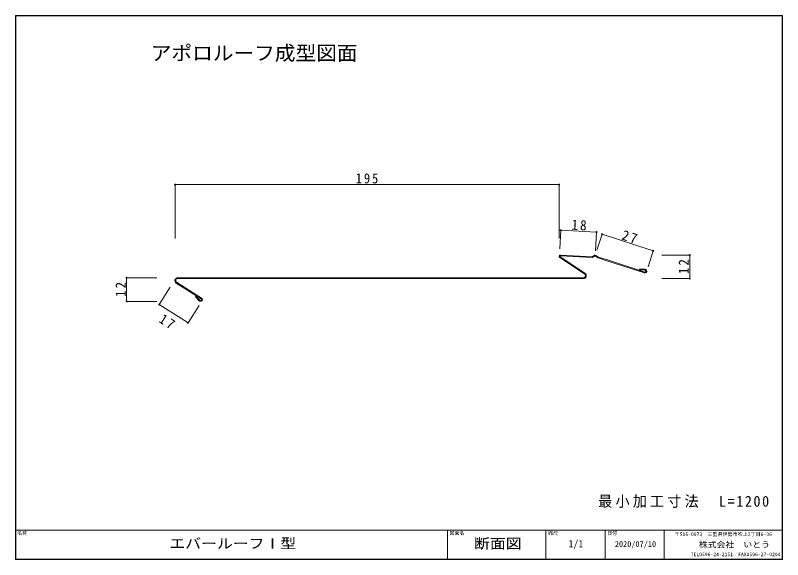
# Model space of a CAD drawing. Units: millimetres, scale not verified, with parts at other scales. Extents: x -2722 to 195, y -140 to 1370.
import ezdxf
from ezdxf.enums import TextEntityAlignment as Align

# ---------------------------------------------------------------- set-up
doc = ezdxf.new("R2010")
doc.units = ezdxf.units.MM
doc.header["$PDMODE"] = 32
doc.header["$PDSIZE"] = 0.5
doc.layers.add('0-0', color=7, linetype='Continuous', lineweight=18)
doc.layers.add('8-0', color=7, linetype='Continuous', lineweight=18)
doc.styles.add('ＭＳ ゴシック', font='')
doc.styles.get('ＭＳ ゴシック').set_extended_font_data('MS Gothic')

msp = doc.modelspace()

# ---------------------------------------------------------------- linework, layer by layer
at = {"layer": '0-0'}
for p, q in [((-113.108, 50.381), (81.892, 50.381)), ((-113.108, 50.381), (-113.108, 23.038)), ((81.892, 50.381), (81.892, 23.038)), ((82.702, 27.215), (82.193, 17.698)), ((82.702, 27.215), (100.902, 26.242)), ((100.902, 26.242), (100.393, 16.725)), ((103.711, 25.17), (101.102, 17.08)), ((103.711, 25.17), (129.723, 16.781)), ((129.723, 16.781), (127.114, 8.691)), ((82.19, 13.41), (94.81, 5.044)), ((82.426, 13.733), (95.031, 5.378)), ((82.596, 14.246), (98.692, 13.385)), ((82.599, 14.646), (98.714, 13.785)), ((100.016, 14.488), (98.714, 13.785)), ((100.151, 14.119), (98.981, 13.487)), ((100.362, 14.106), (101.412, 13.357)), ((100.544, 14.455), (101.71, 13.624)), ((101.688, 13.225), (105.696, 11.932)), ((101.811, 13.606), (105.755, 12.334)), ((105.696, 11.932), (125.287, 5.614)), ((105.882, 12.293), (125.395, 5.999)), ((148.216, 14.646), (134.095, 14.646)), ((148.216, 2.692), (148.216, 14.646)), ((125.511, 6.987), (122.738, 7.127)), ((-137.675, -8.897), (-137.675, 3.092)), ((-137.675, 3.092), (-122.365, 3.092)), ((-112.512, 0.435), (-99.826, -7.594)), ((-112.327, 0.792), (-99.602, -7.262)), ((94.222, 2.692), (-111.776, 2.692)), ((94.222, 3.092), (-111.742, 3.092)), ((148.216, 2.692), (134.095, 2.692)), ((-121.101, -10.523), (-115.514, -1.694)), ((-102.677, -6.553), (-102.383, -6.282)), ((-100.796, -8.594), (-102.677, -6.553)), ((-100.502, -8.323), (-102.383, -6.282)), ((-137.675, -8.897), (-122.365, -8.897)), ((-106.504, -19.762), (-121.101, -10.523)), ((-106.504, -19.762), (-100.916, -10.934))]:
    msp.add_line(p, q, dxfattribs=at)
msp.add_lwpolyline([(125.531, 7.387), (122.758, 7.527), (122.738, 7.127)], dxfattribs=at)
for centre, radius, start, end in [((82.563, 13.972), 0.675, 86.93876, 236.46165), ((82.581, 13.966), 0.28, 86.93876, 236.46165), ((98.714, 13.785), 0.4, 266.93876, 311.93876), ((100.254, 14.048), 0.5, 54.51306, 118.3793), ((100.246, 13.943), 0.2, 54.51305, 118.3793), ((101.71, 13.624), 0.4, 221.93876, 266.93876), ((94.222, 4.157), 1.465, 270, 56.46165), ((94.222, 4.157), 1.065, 270, 56.46165), ((125.503, 6.487), 0.9, 248.11576, 88.20185), ((125.503, 6.487), 0.5, 246.74523, 88.57292), ((-111.742, 1.652), 1.44, 90, 237.66887), ((-111.742, 1.652), 1.041, 90, 237.66887), ((-100.122, -7.997), 0.9, 221.58278, 61.66887), ((-100.122, -7.997), 0.5, 221.21171, 61.66887)]:
    msp.add_arc(centre, radius, start, end, dxfattribs=at)
for p in [(-113.108, 50.381), (81.892, 50.381), (82.702, 27.215), (100.902, 26.242), (103.711, 25.17), (129.723, 16.781), (148.216, 14.646), (-137.675, 3.092), (148.216, 2.692), (-137.675, -8.897), (-121.101, -10.523), (-106.504, -19.762)]:
    msp.add_point(p, dxfattribs=at)
at = {"layer": '8-0'}
for p, q in [((-194.183, 136.201), (-194.183, -139.874)), ((195.406, 136.201), (-194.183, 136.201)), ((195.306, 136.101), (-194.083, 136.101)), ((-193.983, 136.001), (-193.983, -139.674)), ((195.306, -139.774), (195.306, 136.101)), ((195.406, -139.874), (195.406, 136.201)), ((-193.983, -124.874), (195.206, -124.874)), ((25.206, -139.674), (25.206, -124.874)), ((75.206, -139.674), (75.206, -124.874)), ((105.206, -139.674), (105.206, -124.874)), ((135.206, -139.674), (135.206, -124.874)), ((-194.183, -139.874), (195.406, -139.874)), ((-193.983, -139.674), (195.206, -139.674))]:
    msp.add_line(p, q, dxfattribs=at)
for points in [[(-194.083, 136.101), (-194.083, -139.774), (195.306, -139.774)], [(195.206, -139.674), (195.206, 136.001), (-193.983, 136.001)]]:
    msp.add_lwpolyline(points, dxfattribs=at)

# ---------------------------------------------------------------- texts
at = {"layer": '0-0', "style": 'ＭＳ ゴシック', "width": 1.05}
msp.add_text('アポロルーフ成型図面', height=7.331, dxfattribs=at).set_placement((-125.433, 111.201), align=Align.BOTTOM_LEFT)
at = {"layer": '0-0', "attachment_point": 7, "style": 'ＭＳ ゴシック'}
for s, insert, char_height in [('\\T1.32;\\W0.9;195', (-21.358, 50.881), 5.132), ('\\T1.23;\\W0.95;最小加工寸法\u3000L=1200', (101.769, -113.624), 5.499)]:
    msp.add_mtext(s, dxfattribs=dict(at, insert=insert, char_height=char_height))
at = {"layer": '0-0', "char_height": 5.132, "attachment_point": 7, "style": 'ＭＳ ゴシック'}
for s, insert, rotation in [('\\T1.31;\\W0.95;18', (88.084, 27.428), 356.939), ('\\T1.31;\\W0.95;27', (113.301, 22.602), 342.124), ('\\T1.31;\\W0.95;12', (147.716, 4.919), 90), ('\\T1.31;\\W0.95;12', (-138.175, -6.653), 90), ('\\T1.31;\\W0.95;17', (-121.717, -19.172), 327.669)]:
    msp.add_mtext(s, dxfattribs=dict(at, insert=insert, rotation=rotation))
at = {"layer": '8-0', "style": 'ＭＳ ゴシック'}
for s, height, p in [('名称', 1.833, (-193.183, -127.874)), ('図面名', 1.833, (26.206, -127.874)), ('縮尺', 1.833, (76.206, -127.874)), ('日付', 1.833, (106.206, -127.874)), ('〒516-0073\u3000三重県伊勢市吹上2丁目6-36', 1.833, (140.543, -128.421)), ('1/1', 3.666, (86.685, -134.691)), ('2020/07/10', 2.933, (110.206, -134.274)), ('TEL0596-24-2151\u3000FAX0596-27-0204', 1.833, (148.718, -138.663))]:
    msp.add_text(s, height=height, dxfattribs=at).set_placement(p, align=Align.BOTTOM_LEFT)
for s, height, width, p in [('エバールーフⅠ型', 5.132, 1.15, (-115.988, -135.774)), ('断面図', 5.132, 1.15, (38.706, -135.774)), ('断面図', 5.132, 1.15, (38.706, -135.874)), ('株式会社\u3000いとう', 2.933, 1.1, (152.843, -134.624))]:
    msp.add_text(s, height=height, dxfattribs=dict(at, width=width)).set_placement(p, align=Align.BOTTOM_LEFT)

doc.saveas('drawing.dxf')
